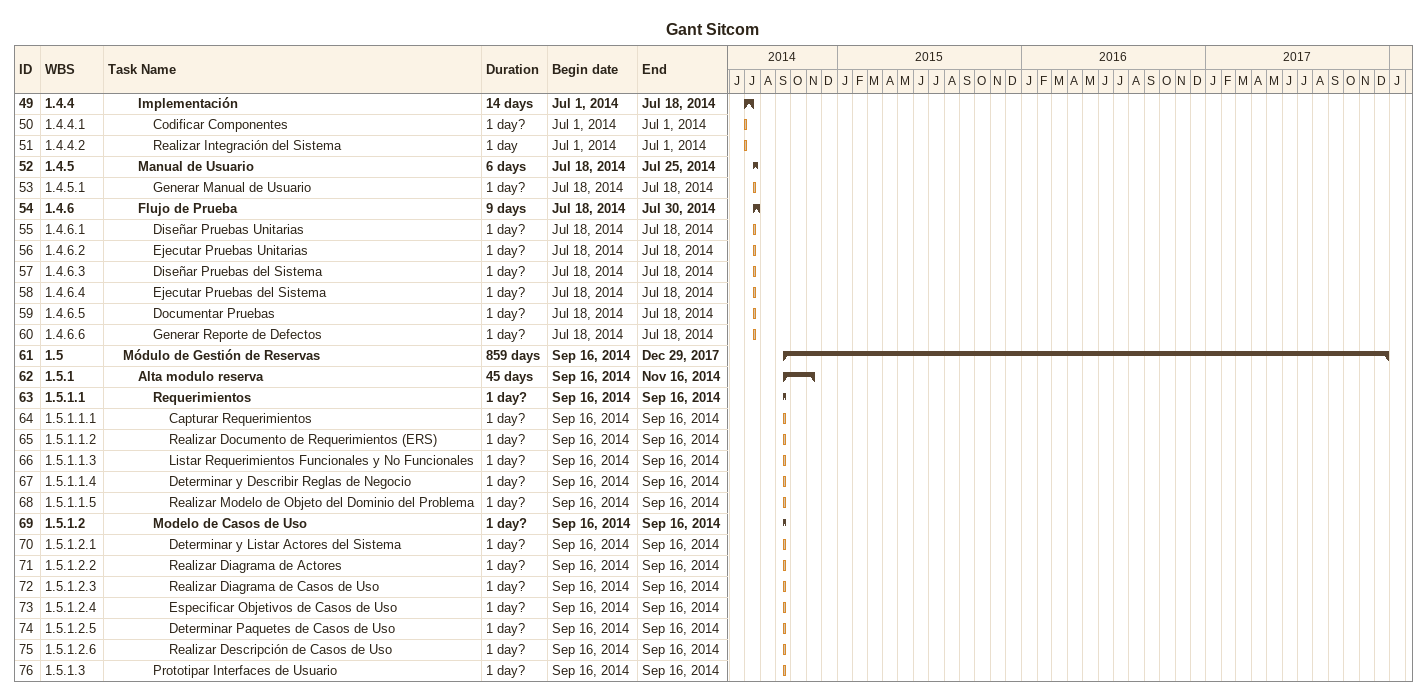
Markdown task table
Gant Sitcom

| ID | WBS | Task | Duration | Start | Finish |
|---|---|---|---|---|---|
| 49 | 1.4.4 | **Implementación** | 14d | 2014-07-01 | 2014-07-18 |
| 50 | 1.4.4.1 | Codificar Componentes | 1d? | 2014-07-01 | 2014-07-01 |
| 51 | 1.4.4.2 | Realizar Integración del Sistema | 1d | 2014-07-01 | 2014-07-01 |
| 52 | 1.4.5 | **Manual de Usuario** | 6d | 2014-07-18 | 2014-07-25 |
| 53 | 1.4.5.1 | Generar Manual de Usuario | 1d? | 2014-07-18 | 2014-07-18 |
| 54 | 1.4.6 | **Flujo de Prueba** | 9d | 2014-07-18 | 2014-07-30 |
| 55 | 1.4.6.1 | Diseñar Pruebas Unitarias | 1d? | 2014-07-18 | 2014-07-18 |
| 56 | 1.4.6.2 | Ejecutar Pruebas Unitarias | 1d? | 2014-07-18 | 2014-07-18 |
| 57 | 1.4.6.3 | Diseñar Pruebas del Sistema | 1d? | 2014-07-18 | 2014-07-18 |
| 58 | 1.4.6.4 | Ejecutar Pruebas del Sistema | 1d? | 2014-07-18 | 2014-07-18 |
| 59 | 1.4.6.5 | Documentar Pruebas | 1d? | 2014-07-18 | 2014-07-18 |
| 60 | 1.4.6.6 | Generar Reporte de Defectos | 1d? | 2014-07-18 | 2014-07-18 |
| 61 | 1.5 | **Módulo de Gestión de Reservas** | 859d | 2014-09-16 | 2017-12-29 |
| 62 | 1.5.1 | **Alta modulo reserva** | 45d | 2014-09-16 | 2014-11-16 |
| 63 | 1.5.1.1 | **Requerimientos** | 1d? | 2014-09-16 | 2014-09-16 |
| 64 | 1.5.1.1.1 | Capturar Requerimientos | 1d? | 2014-09-16 | 2014-09-16 |
| 65 | 1.5.1.1.2 | Realizar Documento de Requerimientos (ERS) | 1d? | 2014-09-16 | 2014-09-16 |
| 66 | 1.5.1.1.3 | Listar Requerimientos Funcionales y No Funcionales | 1d? | 2014-09-16 | 2014-09-16 |
| 67 | 1.5.1.1.4 | Determinar y Describir Reglas de Negocio | 1d? | 2014-09-16 | 2014-09-16 |
| 68 | 1.5.1.1.5 | Realizar Modelo de Objeto del Dominio del Problema | 1d? | 2014-09-16 | 2014-09-16 |
| 69 | 1.5.1.2 | **Modelo de Casos de Uso** | 1d? | 2014-09-16 | 2014-09-16 |
| 70 | 1.5.1.2.1 | Determinar y Listar Actores del Sistema | 1d? | 2014-09-16 | 2014-09-16 |
| 71 | 1.5.1.2.2 | Realizar Diagrama de Actores | 1d? | 2014-09-16 | 2014-09-16 |
| 72 | 1.5.1.2.3 | Realizar Diagrama de Casos de Uso | 1d? | 2014-09-16 | 2014-09-16 |
| 73 | 1.5.1.2.4 | Especificar Objetivos de Casos de Uso | 1d? | 2014-09-16 | 2014-09-16 |
| 74 | 1.5.1.2.5 | Determinar Paquetes de Casos de Uso | 1d? | 2014-09-16 | 2014-09-16 |
| 75 | 1.5.1.2.6 | Realizar Descripción de Casos de Uso | 1d? | 2014-09-16 | 2014-09-16 |
| 76 | 1.5.1.3 | Prototipar Interfaces de Usuario | 1d? | 2014-09-16 | 2014-09-16 |
